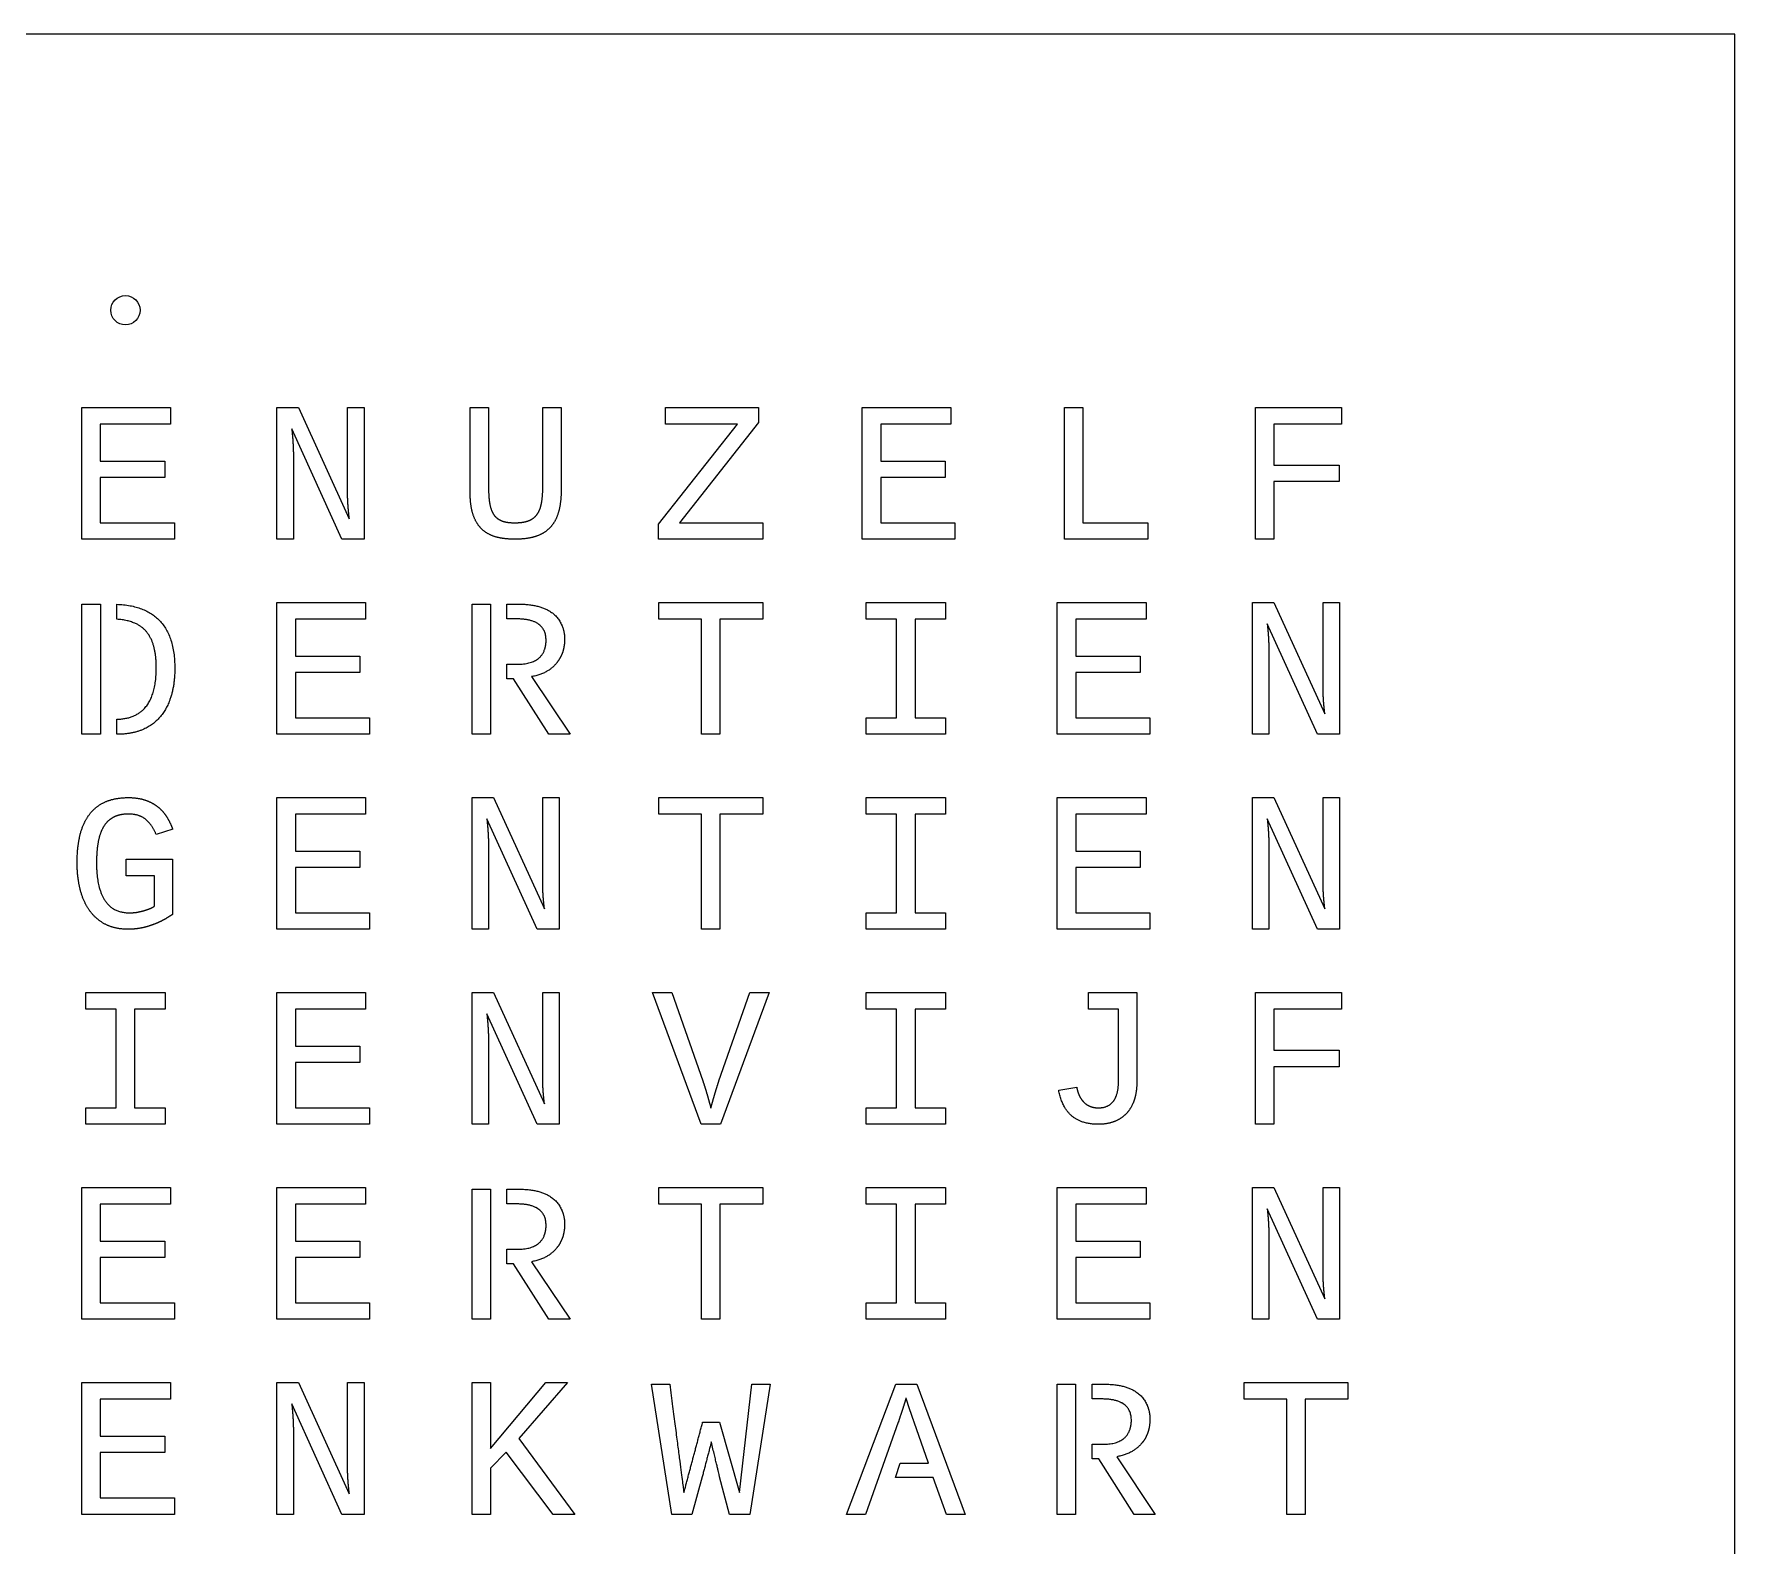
# Model space of a CAD drawing. Extents: x 0 to 550, y 0 to 550.
# Drawn here: x 259.4 to 550, y 291.6 to 550 of the extents above; entities that cross this region are included whole.
import ezdxf

# ---------------------------------------------------------------- set-up
doc = ezdxf.new("R2010")
doc.units = 0
for name, color, linetype in [('Circle', 7, 'CONTINUOUS'), ('Rectangle', 7, 'CONTINUOUS'), ('ShapeString006', 7, 'CONTINUOUS'), ('ShapeString007', 7, 'CONTINUOUS'), ('ShapeString008', 7, 'CONTINUOUS'), ('ShapeString009', 7, 'CONTINUOUS'), ('ShapeString010', 7, 'CONTINUOUS'), ('ShapeString011', 7, 'CONTINUOUS'), ('ShapeString012', 7, 'CONTINUOUS'), ('ShapeString019', 7, 'CONTINUOUS'), ('ShapeString020', 7, 'CONTINUOUS'), ('ShapeString021', 7, 'CONTINUOUS'), ('ShapeString022', 7, 'CONTINUOUS'), ('ShapeString023', 7, 'CONTINUOUS'), ('ShapeString024', 7, 'CONTINUOUS'), ('ShapeString025', 7, 'CONTINUOUS'), ('ShapeString032', 7, 'CONTINUOUS'), ('ShapeString033', 7, 'CONTINUOUS'), ('ShapeString034', 7, 'CONTINUOUS'), ('ShapeString035', 7, 'CONTINUOUS'), ('ShapeString036', 7, 'CONTINUOUS'), ('ShapeString037', 7, 'CONTINUOUS'), ('ShapeString038', 7, 'CONTINUOUS'), ('ShapeString045', 7, 'CONTINUOUS'), ('ShapeString046', 7, 'CONTINUOUS'), ('ShapeString047', 7, 'CONTINUOUS'), ('ShapeString048', 7, 'CONTINUOUS'), ('ShapeString049', 7, 'CONTINUOUS'), ('ShapeString050', 7, 'CONTINUOUS'), ('ShapeString051', 7, 'CONTINUOUS'), ('ShapeString058', 7, 'CONTINUOUS'), ('ShapeString059', 7, 'CONTINUOUS'), ('ShapeString060', 7, 'CONTINUOUS'), ('ShapeString061', 7, 'CONTINUOUS'), ('ShapeString062', 7, 'CONTINUOUS'), ('ShapeString063', 7, 'CONTINUOUS'), ('ShapeString064', 7, 'CONTINUOUS'), ('ShapeString071', 7, 'CONTINUOUS'), ('ShapeString072', 7, 'CONTINUOUS'), ('ShapeString073', 7, 'CONTINUOUS'), ('ShapeString074', 7, 'CONTINUOUS'), ('ShapeString075', 7, 'CONTINUOUS'), ('ShapeString076', 7, 'CONTINUOUS'), ('ShapeString077', 7, 'CONTINUOUS')]:
    doc.layers.add(name, color=color, linetype=linetype)

msp = doc.modelspace()

# ---------------------------------------------------------------- linework, layer by layer
at = {"layer": 'Circle'}
msp.add_circle((275, 502.778), 2.5, dxfattribs=at)
at = {"layer": 'Rectangle'}
for p, q in [((550, 550), (0, 550)), ((550, 0), (550, 550))]:
    msp.add_line(p, q, dxfattribs=at)
at = {"layer": 'ShapeString006'}
for p, q in [((267.553, 463.642), (267.553, 486.153)), ((267.553, 486.153), (282.711, 486.153)), ((282.711, 486.153), (282.711, 483.339)), ((270.708, 483.339), (270.708, 477.008)), ((282.711, 483.339), (270.708, 483.339)), ((270.708, 477.008), (281.721, 477.008)), ((281.721, 477.008), (281.721, 474.194)), ((270.708, 474.194), (270.708, 466.456)), ((281.721, 474.194), (270.708, 474.194)), ((270.708, 466.456), (283.381, 466.456)), ((283.381, 466.456), (283.381, 463.642)), ((283.381, 463.642), (267.553, 463.642))]:
    msp.add_line(p, q, dxfattribs=at)
at = {"layer": 'ShapeString007'}
for p, q in [((300.887, 486.153), (304.547, 486.153)), ((300.887, 463.642), (300.887, 486.153)), ((304.547, 486.153), (313.252, 467.126)), ((312.955, 486.153), (315.791, 486.153)), ((312.955, 471.71), (312.955, 486.153)), ((315.791, 486.153), (315.791, 463.642)), ((311.999, 463.642), (303.426, 482.536)), ((303.69, 478.294), (303.69, 463.642)), ((303.69, 463.642), (300.887, 463.642)), ((315.791, 463.642), (311.999, 463.642))]:
    msp.add_line(p, q, dxfattribs=at)
for points in [[(303.426, 482.536), (303.492, 481.822), (303.558, 481.064)], [(303.558, 481.064), (303.613, 480.426), (303.646, 479.679)], [(303.646, 479.679), (303.69, 478.942), (303.69, 478.294)], [(312.999, 470.028), (312.955, 470.853), (312.955, 471.71)], [(313.109, 468.566), (313.043, 469.215), (312.999, 470.028)], [(313.252, 467.126), (313.175, 467.797), (313.109, 468.566)]]:
    msp.add_open_spline(points, degree=2, dxfattribs=at)
at = {"layer": 'ShapeString008'}
for p, q in [((333.89, 486.153), (337.045, 486.153)), ((333.89, 471.732), (333.89, 486.153)), ((337.045, 486.153), (337.045, 472.347)), ((346.311, 486.153), (349.443, 486.153)), ((346.311, 472.556), (346.311, 486.153)), ((349.443, 486.153), (349.443, 472.029))]:
    msp.add_line(p, q, dxfattribs=at)
for points in [[(334.363, 467.973), (333.89, 469.512), (333.89, 471.732)], [(337.045, 472.347), (337.045, 470.776), (337.254, 469.654)], [(346.069, 469.709), (346.311, 470.886), (346.311, 472.556)], [(349.443, 472.029), (349.443, 469.775), (348.96, 468.182)], [(335.792, 465.467), (334.847, 466.434), (334.363, 467.973)], [(337.254, 469.654), (337.463, 468.533), (337.957, 467.819)], [(345.277, 467.819), (345.838, 468.544), (346.069, 469.709)], [(348.96, 468.182), (348.487, 466.588), (347.498, 465.577)], [(338.177, 464.071), (336.748, 464.511), (335.792, 465.467)], [(337.957, 467.819), (338.463, 467.104), (339.331, 466.775)], [(339.331, 466.775), (340.199, 466.456), (341.518, 466.456)], [(341.518, 466.456), (342.881, 466.456), (343.794, 466.775)], [(343.794, 466.775), (344.717, 467.104), (345.277, 467.819)], [(347.498, 465.577), (346.519, 464.565), (345.025, 464.104)], [(341.529, 463.642), (339.617, 463.642), (338.177, 464.071)], [(345.025, 464.104), (343.541, 463.642), (341.529, 463.642)]]:
    msp.add_open_spline(points, degree=2, dxfattribs=at)
at = {"layer": 'ShapeString009'}
for p, q in [((367.29, 486.153), (383.15, 486.153)), ((367.29, 483.339), (367.29, 486.153)), ((383.15, 486.153), (383.15, 483.614)), ((366.092, 466.247), (379.578, 483.328)), ((379.578, 483.328), (367.29, 483.339)), ((383.15, 483.614), (369.664, 466.456)), ((366.092, 463.642), (366.092, 466.247)), ((369.664, 466.456), (383.931, 466.456)), ((383.931, 466.456), (383.931, 463.642)), ((383.931, 463.642), (366.092, 463.642))]:
    msp.add_line(p, q, dxfattribs=at)
at = {"layer": 'ShapeString010'}
for p, q in [((400.887, 463.642), (400.887, 486.153)), ((400.887, 486.153), (416.044, 486.153)), ((416.044, 486.153), (416.044, 483.339)), ((404.041, 483.339), (404.041, 477.008)), ((416.044, 483.339), (404.041, 483.339)), ((404.041, 477.008), (415.055, 477.008)), ((415.055, 477.008), (415.055, 474.194)), ((404.041, 474.194), (404.041, 466.456)), ((415.055, 474.194), (404.041, 474.194)), ((404.041, 466.456), (416.714, 466.456)), ((416.714, 466.456), (416.714, 463.642)), ((416.714, 463.642), (400.887, 463.642))]:
    msp.add_line(p, q, dxfattribs=at)
at = {"layer": 'ShapeString011'}
for p, q in [((435.462, 463.642), (435.462, 486.153)), ((435.462, 486.153), (438.606, 486.153)), ((438.606, 486.153), (438.606, 466.456)), ((438.606, 466.456), (449.685, 466.456)), ((449.685, 466.456), (449.685, 463.642)), ((449.685, 463.642), (435.462, 463.642))]:
    msp.add_line(p, q, dxfattribs=at)
at = {"layer": 'ShapeString012'}
for p, q in [((468.081, 486.153), (482.777, 486.153)), ((468.081, 463.642), (468.081, 486.153)), ((482.777, 486.153), (482.777, 483.339)), ((471.236, 483.339), (471.236, 476.304)), ((482.777, 483.339), (471.236, 483.339)), ((471.236, 476.304), (482.381, 476.304)), ((482.381, 476.304), (482.381, 473.49)), ((471.236, 473.49), (471.236, 463.642)), ((482.381, 473.49), (471.236, 473.49)), ((471.236, 463.642), (468.081, 463.642))]:
    msp.add_line(p, q, dxfattribs=at)
at = {"layer": 'ShapeString019'}
for p, q in [((267.553, 452.555), (270.719, 452.555)), ((267.553, 430.309), (267.553, 452.555)), ((270.719, 452.555), (270.719, 430.309)), ((273.522, 449.961), (273.522, 452.533)), ((270.719, 430.309), (267.553, 430.309)), ((273.522, 430.309), (273.522, 432.881)), ((273.654, 430.309), (273.522, 430.309))]:
    msp.add_line(p, q, dxfattribs=at)
for points in [[(273.522, 452.533), (283.436, 452.127), (283.436, 441.652)], [(278.402, 448.049), (276.775, 449.764), (273.522, 449.961)], [(280.27, 441.652), (280.27, 446.092), (278.402, 448.049)], [(273.522, 432.881), (280.27, 432.98), (280.27, 441.652)], [(283.436, 441.652), (283.436, 436.167), (280.864, 433.211)], [(280.864, 433.211), (278.325, 430.309), (273.654, 430.309)]]:
    msp.add_open_spline(points, degree=2, dxfattribs=at)
at = {"layer": 'ShapeString020'}
for p, q in [((300.887, 430.309), (300.887, 452.819)), ((300.887, 452.819), (316.044, 452.819)), ((316.044, 452.819), (316.044, 450.005)), ((304.041, 450.005), (304.041, 443.674)), ((316.044, 450.005), (304.041, 450.005)), ((304.041, 443.674), (315.055, 443.674)), ((315.055, 443.674), (315.055, 440.861)), ((304.041, 440.861), (304.041, 433.123)), ((315.055, 440.861), (304.041, 440.861)), ((304.041, 433.123), (316.714, 433.123)), ((316.714, 433.123), (316.714, 430.309)), ((316.714, 430.309), (300.887, 430.309))]:
    msp.add_line(p, q, dxfattribs=at)
at = {"layer": 'ShapeString021'}
for p, q in [((334.22, 452.555), (337.353, 452.555)), ((334.22, 430.309), (334.22, 452.555)), ((337.353, 452.555), (337.353, 430.309)), ((340.188, 452.555), (342.167, 452.555)), ((340.188, 450.027), (340.188, 452.555)), ((341.859, 450.027), (340.188, 450.027)), ((340.188, 442.278), (341.991, 442.278)), ((340.188, 439.794), (340.188, 442.278)), ((341.299, 439.794), (340.188, 439.794)), ((347.333, 430.309), (341.299, 439.794)), ((344.365, 440.157), (350.96, 430.309)), ((337.353, 430.309), (334.22, 430.309)), ((350.96, 430.309), (347.333, 430.309))]:
    msp.add_line(p, q, dxfattribs=at)
for points in [[(342.167, 452.555), (348.025, 452.555), (349.553, 448.972)], [(346.871, 446.356), (346.871, 450.027), (341.859, 450.027)], [(349.553, 448.972), (350.037, 447.84), (350.037, 446.609)], [(341.991, 442.278), (345.75, 442.278), (346.618, 444.785)], [(346.618, 444.785), (346.871, 445.532), (346.871, 446.356)], [(350.037, 446.609), (350.037, 445.378), (349.707, 444.367)], [(348.696, 442.509), (347.168, 440.619), (344.365, 440.157)], [(349.707, 444.367), (349.388, 443.356), (348.696, 442.509)]]:
    msp.add_open_spline(points, degree=2, dxfattribs=at)
at = {"layer": 'ShapeString022'}
for p, q in [((366.136, 452.819), (383.876, 452.819)), ((366.136, 450.005), (366.136, 452.819)), ((383.876, 452.819), (383.876, 450.005)), ((373.445, 450.005), (366.136, 450.005)), ((373.445, 430.309), (373.445, 450.005)), ((376.577, 450.005), (376.577, 430.309)), ((383.876, 450.005), (376.577, 450.005)), ((376.577, 430.309), (373.445, 430.309))]:
    msp.add_line(p, q, dxfattribs=at)
at = {"layer": 'ShapeString023'}
for p, q in [((401.546, 452.819), (415.121, 452.819)), ((401.546, 450.005), (401.546, 452.819)), ((415.121, 452.819), (415.121, 450.005)), ((406.756, 450.005), (401.546, 450.005)), ((406.756, 433.123), (406.756, 450.005)), ((409.911, 450.005), (409.911, 433.123)), ((415.121, 450.005), (409.911, 450.005)), ((401.546, 433.123), (406.756, 433.123)), ((401.546, 430.309), (401.546, 433.123)), ((409.911, 433.123), (415.121, 433.123)), ((415.121, 433.123), (415.121, 430.309)), ((415.121, 430.309), (401.546, 430.309))]:
    msp.add_line(p, q, dxfattribs=at)
at = {"layer": 'ShapeString024'}
for p, q in [((434.22, 430.309), (434.22, 452.819)), ((434.22, 452.819), (449.377, 452.819)), ((449.377, 452.819), (449.377, 450.005)), ((437.375, 450.005), (437.375, 443.674)), ((449.377, 450.005), (437.375, 450.005)), ((437.375, 443.674), (448.388, 443.674)), ((448.388, 443.674), (448.388, 440.861)), ((437.375, 440.861), (437.375, 433.123)), ((448.388, 440.861), (437.375, 440.861)), ((437.375, 433.123), (450.048, 433.123)), ((450.048, 433.123), (450.048, 430.309)), ((450.048, 430.309), (434.22, 430.309))]:
    msp.add_line(p, q, dxfattribs=at)
at = {"layer": 'ShapeString025'}
for p, q in [((467.553, 452.819), (471.214, 452.819)), ((467.553, 430.309), (467.553, 452.819)), ((471.214, 452.819), (479.919, 433.793)), ((479.622, 452.819), (482.458, 452.819)), ((479.622, 438.377), (479.622, 452.819)), ((482.458, 452.819), (482.458, 430.309)), ((478.666, 430.309), (470.092, 449.203)), ((470.356, 444.96), (470.356, 430.309)), ((470.356, 430.309), (467.553, 430.309)), ((482.458, 430.309), (478.666, 430.309))]:
    msp.add_line(p, q, dxfattribs=at)
for points in [[(470.092, 449.203), (470.158, 448.489), (470.224, 447.73)], [(470.224, 447.73), (470.279, 447.093), (470.312, 446.345)], [(470.312, 446.345), (470.356, 445.609), (470.356, 444.96)], [(479.666, 436.695), (479.622, 437.519), (479.622, 438.377)], [(479.776, 435.233), (479.71, 435.881), (479.666, 436.695)], [(479.919, 433.793), (479.842, 434.464), (479.776, 435.233)]]:
    msp.add_open_spline(points, degree=2, dxfattribs=at)
at = {"layer": 'ShapeString032'}
for p, q in [((283.073, 414.067), (280.249, 413.155)), ((275.138, 408.934), (283.04, 408.934)), ((275.138, 406.12), (275.138, 408.934)), ((283.04, 408.934), (283.04, 399.504)), ((279.974, 406.12), (275.138, 406.12)), ((279.974, 400.932), (279.974, 406.12))]:
    msp.add_line(p, q, dxfattribs=at)
for points in [[(268.839, 416.606), (269.917, 418.024), (271.565, 418.749)], [(271.565, 418.749), (273.214, 419.486), (275.478, 419.486)], [(275.478, 419.486), (277.127, 419.486), (278.369, 419.057)], [(278.369, 419.057), (279.611, 418.64), (280.523, 417.903)], [(267.257, 413.111), (267.773, 415.199), (268.839, 416.606)], [(272.972, 416.134), (271.939, 415.595), (271.291, 414.54)], [(275.5, 416.672), (274.016, 416.672), (272.972, 416.134)], [(278.479, 415.749), (277.336, 416.672), (275.5, 416.672)], [(280.249, 413.155), (279.622, 414.826), (278.479, 415.749)], [(280.523, 417.903), (281.447, 417.178), (282.062, 416.188)], [(282.062, 416.188), (282.678, 415.199), (283.073, 414.067)], [(266.751, 408.33), (266.751, 411.034), (267.257, 413.111)], [(271.291, 414.54), (270.642, 413.485), (270.345, 411.924)], [(270.345, 411.924), (270.059, 410.363), (270.059, 408.33)], [(267.279, 403.768), (266.751, 405.846), (266.751, 408.33)], [(270.059, 408.33), (270.059, 404.142), (271.455, 401.966)], [(268.872, 400.185), (267.806, 401.691), (267.279, 403.768)], [(271.455, 401.966), (272.851, 399.789), (275.687, 399.789)], [(271.576, 397.822), (269.95, 398.679), (268.872, 400.185)], [(275.687, 399.789), (276.478, 399.789), (277.16, 399.921)], [(277.16, 399.921), (277.841, 400.053), (278.391, 400.229)], [(278.391, 400.229), (278.952, 400.405), (279.347, 400.592)], [(279.347, 400.592), (279.754, 400.79), (279.974, 400.932)], [(281.666, 398.657), (280.886, 398.218), (279.93, 397.844)], [(283.04, 399.504), (282.447, 399.108), (281.666, 398.657)], [(275.423, 396.976), (273.214, 396.976), (271.576, 397.822)], [(277.841, 397.217), (276.709, 396.976), (275.423, 396.976)], [(279.93, 397.844), (278.974, 397.47), (277.841, 397.217)]]:
    msp.add_open_spline(points, degree=2, dxfattribs=at)
at = {"layer": 'ShapeString033'}
for p, q in [((300.887, 396.976), (300.887, 419.486)), ((300.887, 419.486), (316.044, 419.486)), ((316.044, 419.486), (316.044, 416.672)), ((304.041, 416.672), (304.041, 410.341)), ((316.044, 416.672), (304.041, 416.672)), ((304.041, 410.341), (315.055, 410.341)), ((315.055, 410.341), (315.055, 407.527)), ((304.041, 407.527), (304.041, 399.789)), ((315.055, 407.527), (304.041, 407.527)), ((304.041, 399.789), (316.714, 399.789)), ((316.714, 399.789), (316.714, 396.976)), ((316.714, 396.976), (300.887, 396.976))]:
    msp.add_line(p, q, dxfattribs=at)
at = {"layer": 'ShapeString034'}
for p, q in [((334.22, 419.486), (337.88, 419.486)), ((334.22, 396.976), (334.22, 419.486)), ((337.88, 419.486), (346.585, 400.46)), ((346.289, 419.486), (349.124, 419.486)), ((346.289, 405.043), (346.289, 419.486)), ((349.124, 419.486), (349.124, 396.976)), ((345.332, 396.976), (336.759, 415.87)), ((337.023, 411.627), (337.023, 396.976)), ((337.023, 396.976), (334.22, 396.976)), ((349.124, 396.976), (345.332, 396.976))]:
    msp.add_line(p, q, dxfattribs=at)
for points in [[(336.759, 415.87), (336.825, 415.155), (336.891, 414.397)], [(336.891, 414.397), (336.946, 413.759), (336.979, 413.012)], [(336.979, 413.012), (337.023, 412.276), (337.023, 411.627)], [(346.333, 403.362), (346.289, 404.186), (346.289, 405.043)], [(346.443, 401.9), (346.377, 402.548), (346.333, 403.362)], [(346.585, 400.46), (346.508, 401.13), (346.443, 401.9)]]:
    msp.add_open_spline(points, degree=2, dxfattribs=at)
at = {"layer": 'ShapeString035'}
for p, q in [((366.136, 419.486), (383.876, 419.486)), ((366.136, 416.672), (366.136, 419.486)), ((383.876, 419.486), (383.876, 416.672)), ((373.445, 416.672), (366.136, 416.672)), ((373.445, 396.976), (373.445, 416.672)), ((376.577, 416.672), (376.577, 396.976)), ((383.876, 416.672), (376.577, 416.672)), ((376.577, 396.976), (373.445, 396.976))]:
    msp.add_line(p, q, dxfattribs=at)
at = {"layer": 'ShapeString036'}
for p, q in [((401.546, 419.486), (415.121, 419.486)), ((401.546, 416.672), (401.546, 419.486)), ((415.121, 419.486), (415.121, 416.672)), ((406.756, 416.672), (401.546, 416.672)), ((406.756, 399.789), (406.756, 416.672)), ((409.911, 416.672), (409.911, 399.789)), ((415.121, 416.672), (409.911, 416.672)), ((401.546, 399.789), (406.756, 399.789)), ((401.546, 396.976), (401.546, 399.789)), ((409.911, 399.789), (415.121, 399.789)), ((415.121, 399.789), (415.121, 396.976)), ((415.121, 396.976), (401.546, 396.976))]:
    msp.add_line(p, q, dxfattribs=at)
at = {"layer": 'ShapeString037'}
for p, q in [((434.22, 396.976), (434.22, 419.486)), ((434.22, 419.486), (449.377, 419.486)), ((449.377, 419.486), (449.377, 416.672)), ((437.375, 416.672), (437.375, 410.341)), ((449.377, 416.672), (437.375, 416.672)), ((437.375, 410.341), (448.388, 410.341)), ((448.388, 410.341), (448.388, 407.527)), ((437.375, 407.527), (437.375, 399.789)), ((448.388, 407.527), (437.375, 407.527)), ((437.375, 399.789), (450.048, 399.789)), ((450.048, 399.789), (450.048, 396.976)), ((450.048, 396.976), (434.22, 396.976))]:
    msp.add_line(p, q, dxfattribs=at)
at = {"layer": 'ShapeString038'}
for p, q in [((467.553, 419.486), (471.214, 419.486)), ((467.553, 396.976), (467.553, 419.486)), ((471.214, 419.486), (479.919, 400.46)), ((479.622, 419.486), (482.458, 419.486)), ((479.622, 405.043), (479.622, 419.486)), ((482.458, 419.486), (482.458, 396.976)), ((478.666, 396.976), (470.092, 415.87)), ((470.356, 411.627), (470.356, 396.976)), ((470.356, 396.976), (467.553, 396.976)), ((482.458, 396.976), (478.666, 396.976))]:
    msp.add_line(p, q, dxfattribs=at)
for points in [[(470.092, 415.87), (470.158, 415.155), (470.224, 414.397)], [(470.224, 414.397), (470.279, 413.759), (470.312, 413.012)], [(470.312, 413.012), (470.356, 412.276), (470.356, 411.627)], [(479.666, 403.362), (479.622, 404.186), (479.622, 405.043)], [(479.776, 401.9), (479.71, 402.548), (479.666, 403.362)], [(479.919, 400.46), (479.842, 401.13), (479.776, 401.9)]]:
    msp.add_open_spline(points, degree=2, dxfattribs=at)
at = {"layer": 'ShapeString045'}
for p, q in [((268.213, 386.153), (281.787, 386.153)), ((268.213, 383.339), (268.213, 386.153)), ((281.787, 386.153), (281.787, 383.339)), ((273.423, 383.339), (268.213, 383.339)), ((273.423, 366.456), (273.423, 383.339)), ((276.577, 383.339), (276.577, 366.456)), ((281.787, 383.339), (276.577, 383.339)), ((268.213, 366.456), (273.423, 366.456)), ((268.213, 363.642), (268.213, 366.456)), ((276.577, 366.456), (281.787, 366.456)), ((281.787, 366.456), (281.787, 363.642)), ((281.787, 363.642), (268.213, 363.642))]:
    msp.add_line(p, q, dxfattribs=at)
at = {"layer": 'ShapeString046'}
for p, q in [((300.887, 363.642), (300.887, 386.153)), ((300.887, 386.153), (316.044, 386.153)), ((316.044, 386.153), (316.044, 383.339)), ((304.041, 383.339), (304.041, 377.008)), ((316.044, 383.339), (304.041, 383.339)), ((304.041, 377.008), (315.055, 377.008)), ((315.055, 377.008), (315.055, 374.194)), ((304.041, 374.194), (304.041, 366.456)), ((315.055, 374.194), (304.041, 374.194)), ((304.041, 366.456), (316.714, 366.456)), ((316.714, 366.456), (316.714, 363.642)), ((316.714, 363.642), (300.887, 363.642))]:
    msp.add_line(p, q, dxfattribs=at)
at = {"layer": 'ShapeString047'}
for p, q in [((334.22, 386.153), (337.88, 386.153)), ((334.22, 363.642), (334.22, 386.153)), ((337.88, 386.153), (346.585, 367.126)), ((346.289, 386.153), (349.124, 386.153)), ((346.289, 371.71), (346.289, 386.153)), ((349.124, 386.153), (349.124, 363.642)), ((345.332, 363.642), (336.759, 382.536)), ((337.023, 378.294), (337.023, 363.642)), ((337.023, 363.642), (334.22, 363.642)), ((349.124, 363.642), (345.332, 363.642))]:
    msp.add_line(p, q, dxfattribs=at)
for points in [[(336.759, 382.536), (336.825, 381.822), (336.891, 381.064)], [(336.891, 381.064), (336.946, 380.426), (336.979, 379.679)], [(336.979, 379.679), (337.023, 378.942), (337.023, 378.294)], [(346.333, 370.028), (346.289, 370.853), (346.289, 371.71)], [(346.443, 368.566), (346.377, 369.215), (346.333, 370.028)], [(346.585, 367.126), (346.508, 367.797), (346.443, 368.566)]]:
    msp.add_open_spline(points, degree=2, dxfattribs=at)
at = {"layer": 'ShapeString048'}
for p, q in [((365.047, 386.153), (368.367, 386.153)), ((373.379, 363.642), (365.047, 386.153)), ((368.367, 386.153), (373.643, 371.072)), ((376.413, 371.072), (381.655, 386.153)), ((384.964, 386.153), (376.643, 363.642)), ((381.655, 386.153), (384.964, 386.153)), ((376.643, 363.642), (373.379, 363.642))]:
    msp.add_line(p, q, dxfattribs=at)
for points in [[(373.643, 371.072), (373.906, 370.325), (374.148, 369.512)], [(374.148, 369.512), (374.39, 368.698), (374.588, 367.995)], [(375.456, 367.962), (375.654, 368.654), (375.896, 369.468)], [(375.896, 369.468), (376.149, 370.292), (376.413, 371.072)], [(374.588, 367.995), (374.819, 367.192), (375.028, 366.412)], [(375.028, 366.412), (375.225, 367.159), (375.456, 367.962)]]:
    msp.add_open_spline(points, degree=2, dxfattribs=at)
at = {"layer": 'ShapeString049'}
for p, q in [((401.546, 386.153), (415.121, 386.153)), ((401.546, 383.339), (401.546, 386.153)), ((415.121, 386.153), (415.121, 383.339)), ((406.756, 383.339), (401.546, 383.339)), ((406.756, 366.456), (406.756, 383.339)), ((409.911, 383.339), (409.911, 366.456)), ((415.121, 383.339), (409.911, 383.339)), ((401.546, 366.456), (406.756, 366.456)), ((401.546, 363.642), (401.546, 366.456)), ((409.911, 366.456), (415.121, 366.456)), ((415.121, 366.456), (415.121, 363.642)), ((415.121, 363.642), (401.546, 363.642))]:
    msp.add_line(p, q, dxfattribs=at)
at = {"layer": 'ShapeString050'}
for p, q in [((439.551, 386.153), (447.805, 386.153)), ((439.551, 383.339), (439.551, 386.153)), ((447.805, 386.153), (447.805, 370.875)), ((444.673, 383.339), (439.551, 383.339)), ((444.673, 370.94), (444.673, 383.339)), ((434.451, 369.479), (437.54, 369.973))]:
    msp.add_line(p, q, dxfattribs=at)
for points in [[(436.715, 365.049), (435.033, 366.456), (434.451, 369.479)], [(437.54, 369.973), (437.704, 369.061), (438.045, 368.39)], [(443.805, 367.599), (444.673, 368.742), (444.673, 370.94)], [(447.805, 370.875), (447.805, 369.237), (447.388, 367.896)], [(438.045, 368.39), (438.397, 367.731), (438.869, 367.302)], [(438.869, 367.302), (439.353, 366.874), (439.947, 366.665)], [(439.947, 366.665), (440.551, 366.456), (441.233, 366.456)], [(441.233, 366.456), (442.947, 366.456), (443.805, 367.599)], [(447.388, 367.896), (446.97, 366.555), (446.135, 365.61)], [(441.211, 363.642), (438.397, 363.642), (436.715, 365.049)], [(444.057, 364.148), (442.826, 363.642), (441.211, 363.642)], [(446.135, 365.61), (445.299, 364.664), (444.057, 364.148)]]:
    msp.add_open_spline(points, degree=2, dxfattribs=at)
at = {"layer": 'ShapeString051'}
for p, q in [((468.081, 386.153), (482.777, 386.153)), ((468.081, 363.642), (468.081, 386.153)), ((482.777, 386.153), (482.777, 383.339)), ((471.236, 383.339), (471.236, 376.304)), ((482.777, 383.339), (471.236, 383.339)), ((471.236, 376.304), (482.381, 376.304)), ((482.381, 376.304), (482.381, 373.49)), ((471.236, 373.49), (471.236, 363.642)), ((482.381, 373.49), (471.236, 373.49)), ((471.236, 363.642), (468.081, 363.642))]:
    msp.add_line(p, q, dxfattribs=at)
at = {"layer": 'ShapeString058'}
for p, q in [((267.553, 330.309), (267.553, 352.819)), ((267.553, 352.819), (282.711, 352.819)), ((282.711, 352.819), (282.711, 350.005)), ((270.708, 350.005), (270.708, 343.674)), ((282.711, 350.005), (270.708, 350.005)), ((270.708, 343.674), (281.721, 343.674)), ((281.721, 343.674), (281.721, 340.861)), ((270.708, 340.861), (270.708, 333.123)), ((281.721, 340.861), (270.708, 340.861)), ((270.708, 333.123), (283.381, 333.123)), ((283.381, 333.123), (283.381, 330.309)), ((283.381, 330.309), (267.553, 330.309))]:
    msp.add_line(p, q, dxfattribs=at)
at = {"layer": 'ShapeString059'}
for p, q in [((300.887, 330.309), (300.887, 352.819)), ((300.887, 352.819), (316.044, 352.819)), ((316.044, 352.819), (316.044, 350.005)), ((304.041, 350.005), (304.041, 343.674)), ((316.044, 350.005), (304.041, 350.005)), ((304.041, 343.674), (315.055, 343.674)), ((315.055, 343.674), (315.055, 340.861)), ((304.041, 340.861), (304.041, 333.123)), ((315.055, 340.861), (304.041, 340.861)), ((304.041, 333.123), (316.714, 333.123)), ((316.714, 333.123), (316.714, 330.309)), ((316.714, 330.309), (300.887, 330.309))]:
    msp.add_line(p, q, dxfattribs=at)
at = {"layer": 'ShapeString060'}
for p, q in [((334.22, 352.555), (337.353, 352.555)), ((334.22, 330.309), (334.22, 352.555)), ((337.353, 352.555), (337.353, 330.309)), ((340.188, 352.555), (342.167, 352.555)), ((340.188, 350.027), (340.188, 352.555)), ((341.859, 350.027), (340.188, 350.027)), ((340.188, 342.278), (341.991, 342.278)), ((340.188, 339.794), (340.188, 342.278)), ((344.365, 340.157), (350.96, 330.309)), ((341.299, 339.794), (340.188, 339.794)), ((347.333, 330.309), (341.299, 339.794)), ((337.353, 330.309), (334.22, 330.309)), ((350.96, 330.309), (347.333, 330.309))]:
    msp.add_line(p, q, dxfattribs=at)
for points in [[(342.167, 352.555), (348.025, 352.555), (349.553, 348.972)], [(346.871, 346.356), (346.871, 350.027), (341.859, 350.027)], [(349.553, 348.972), (350.037, 347.84), (350.037, 346.609)], [(346.618, 344.785), (346.871, 345.532), (346.871, 346.356)], [(350.037, 346.609), (350.037, 345.378), (349.707, 344.367)], [(341.991, 342.278), (345.75, 342.278), (346.618, 344.785)], [(349.707, 344.367), (349.388, 343.356), (348.696, 342.509)], [(348.696, 342.509), (347.168, 340.619), (344.365, 340.157)]]:
    msp.add_open_spline(points, degree=2, dxfattribs=at)
at = {"layer": 'ShapeString061'}
for p, q in [((366.136, 352.819), (383.876, 352.819)), ((366.136, 350.005), (366.136, 352.819)), ((383.876, 352.819), (383.876, 350.005)), ((373.445, 350.005), (366.136, 350.005)), ((373.445, 330.309), (373.445, 350.005)), ((376.577, 350.005), (376.577, 330.309)), ((383.876, 350.005), (376.577, 350.005)), ((376.577, 330.309), (373.445, 330.309))]:
    msp.add_line(p, q, dxfattribs=at)
at = {"layer": 'ShapeString062'}
for p, q in [((401.546, 352.819), (415.121, 352.819)), ((401.546, 350.005), (401.546, 352.819)), ((415.121, 352.819), (415.121, 350.005)), ((406.756, 350.005), (401.546, 350.005)), ((406.756, 333.123), (406.756, 350.005)), ((409.911, 350.005), (409.911, 333.123)), ((415.121, 350.005), (409.911, 350.005)), ((401.546, 333.123), (406.756, 333.123)), ((401.546, 330.309), (401.546, 333.123)), ((409.911, 333.123), (415.121, 333.123)), ((415.121, 333.123), (415.121, 330.309)), ((415.121, 330.309), (401.546, 330.309))]:
    msp.add_line(p, q, dxfattribs=at)
at = {"layer": 'ShapeString063'}
for p, q in [((434.22, 330.309), (434.22, 352.819)), ((434.22, 352.819), (449.377, 352.819)), ((449.377, 352.819), (449.377, 350.005)), ((437.375, 350.005), (437.375, 343.674)), ((449.377, 350.005), (437.375, 350.005)), ((437.375, 343.674), (448.388, 343.674)), ((448.388, 343.674), (448.388, 340.861)), ((437.375, 340.861), (437.375, 333.123)), ((448.388, 340.861), (437.375, 340.861)), ((437.375, 333.123), (450.048, 333.123)), ((450.048, 333.123), (450.048, 330.309)), ((450.048, 330.309), (434.22, 330.309))]:
    msp.add_line(p, q, dxfattribs=at)
at = {"layer": 'ShapeString064'}
for p, q in [((467.553, 352.819), (471.214, 352.819)), ((467.553, 330.309), (467.553, 352.819)), ((471.214, 352.819), (479.919, 333.793)), ((479.622, 352.819), (482.458, 352.819)), ((479.622, 338.377), (479.622, 352.819)), ((482.458, 352.819), (482.458, 330.309)), ((478.666, 330.309), (470.092, 349.203)), ((470.356, 344.96), (470.356, 330.309)), ((470.356, 330.309), (467.553, 330.309)), ((482.458, 330.309), (478.666, 330.309))]:
    msp.add_line(p, q, dxfattribs=at)
for points in [[(470.092, 349.203), (470.158, 348.489), (470.224, 347.73)], [(470.224, 347.73), (470.279, 347.093), (470.312, 346.345)], [(470.312, 346.345), (470.356, 345.609), (470.356, 344.96)], [(479.666, 336.695), (479.622, 337.519), (479.622, 338.377)], [(479.776, 335.233), (479.71, 335.881), (479.666, 336.695)], [(479.919, 333.793), (479.842, 334.464), (479.776, 335.233)]]:
    msp.add_open_spline(points, degree=2, dxfattribs=at)
at = {"layer": 'ShapeString071'}
for p, q in [((267.553, 296.976), (267.553, 319.486)), ((267.553, 319.486), (282.711, 319.486)), ((282.711, 319.486), (282.711, 316.672)), ((270.708, 316.672), (270.708, 310.341)), ((282.711, 316.672), (270.708, 316.672)), ((270.708, 310.341), (281.721, 310.341)), ((281.721, 310.341), (281.721, 307.527)), ((270.708, 307.527), (270.708, 299.789)), ((281.721, 307.527), (270.708, 307.527)), ((270.708, 299.789), (283.381, 299.789)), ((283.381, 299.789), (283.381, 296.976)), ((283.381, 296.976), (267.553, 296.976))]:
    msp.add_line(p, q, dxfattribs=at)
at = {"layer": 'ShapeString072'}
for p, q in [((300.887, 319.486), (304.547, 319.486)), ((300.887, 296.976), (300.887, 319.486)), ((304.547, 319.486), (313.252, 300.46)), ((312.955, 319.486), (315.791, 319.486)), ((312.955, 305.043), (312.955, 319.486)), ((315.791, 319.486), (315.791, 296.976)), ((311.999, 296.976), (303.426, 315.87)), ((303.69, 311.627), (303.69, 296.976)), ((303.69, 296.976), (300.887, 296.976)), ((315.791, 296.976), (311.999, 296.976))]:
    msp.add_line(p, q, dxfattribs=at)
for points in [[(303.426, 315.87), (303.492, 315.155), (303.558, 314.397)], [(303.558, 314.397), (303.613, 313.759), (303.646, 313.012)], [(303.646, 313.012), (303.69, 312.276), (303.69, 311.627)], [(312.999, 303.362), (312.955, 304.186), (312.955, 305.043)], [(313.109, 301.9), (313.043, 302.548), (312.999, 303.362)], [(313.252, 300.46), (313.175, 301.13), (313.109, 301.9)]]:
    msp.add_open_spline(points, degree=2, dxfattribs=at)
at = {"layer": 'ShapeString073'}
for p, q in [((334.22, 319.486), (337.375, 319.486)), ((334.22, 296.976), (334.22, 319.486)), ((337.375, 308.253), (346.805, 319.486)), ((337.375, 319.486), (337.375, 308.253)), ((350.509, 319.486), (342.2, 309.923)), ((346.805, 319.486), (350.509, 319.486)), ((342.2, 309.923), (351.784, 296.976)), ((340.057, 307.626), (337.375, 304.845)), ((348.091, 296.976), (340.057, 307.626)), ((337.375, 304.845), (337.375, 296.976)), ((337.375, 296.976), (334.22, 296.976)), ((351.784, 296.976), (348.091, 296.976))]:
    msp.add_line(p, q, dxfattribs=at)
at = {"layer": 'ShapeString074'}
for p, q in [((364.883, 319.222), (368.004, 319.222)), ((368.367, 296.976), (364.883, 319.222)), ((379.908, 300.702), (382.018, 319.222)), ((385.129, 319.222), (381.666, 296.976)), ((382.018, 319.222), (385.129, 319.222)), ((373.621, 312.726), (376.511, 312.726)), ((376.511, 312.726), (379.908, 300.702)), ((373.544, 303.362), (371.796, 296.976)), ((378.237, 296.976), (376.522, 303.362)), ((371.796, 296.976), (368.367, 296.976)), ((381.666, 296.976), (378.237, 296.976))]:
    msp.add_line(p, q, dxfattribs=at)
for points in [[(368.004, 319.222), (370.224, 301.988), (370.422, 300.702)], [(370.422, 300.702), (372.027, 306.703), (373.621, 312.726)], [(375.105, 309.341), (374.313, 306.34), (373.544, 303.362)], [(376.522, 303.362), (376.391, 303.933), (375.105, 309.341)]]:
    msp.add_open_spline(points, degree=2, dxfattribs=at)
at = {"layer": 'ShapeString075'}
for p, q in [((398.216, 296.976), (406.624, 319.222)), ((406.624, 319.222), (410.207, 319.222)), ((410.207, 319.222), (418.462, 296.976)), ((407.042, 312.704), (401.447, 296.976)), ((412.186, 305.736), (409.779, 312.704)), ((406.58, 303.274), (407.383, 305.736)), ((407.383, 305.736), (412.186, 305.736)), ((412.988, 303.274), (406.58, 303.274)), ((415.264, 296.976), (412.988, 303.274)), ((401.447, 296.976), (398.216, 296.976)), ((418.462, 296.976), (415.264, 296.976))]:
    msp.add_line(p, q, dxfattribs=at)
for points in [[(408.372, 316.848), (408.306, 316.65), (408.174, 316.199)], [(408.581, 316.21), (408.438, 316.65), (408.372, 316.848)], [(407.449, 313.957), (407.141, 313.001), (407.042, 312.704)], [(407.855, 315.177), (407.668, 314.606), (407.449, 313.957)], [(408.174, 316.199), (408.042, 315.76), (407.855, 315.177)], [(408.91, 315.188), (408.724, 315.771), (408.581, 316.21)], [(409.328, 313.979), (409.097, 314.617), (408.91, 315.188)], [(409.779, 312.704), (409.46, 313.594), (409.328, 313.979)]]:
    msp.add_open_spline(points, degree=2, dxfattribs=at)
at = {"layer": 'ShapeString076'}
for p, q in [((434.22, 319.222), (437.353, 319.222)), ((434.22, 296.976), (434.22, 319.222)), ((437.353, 319.222), (437.353, 296.976)), ((440.188, 319.222), (442.167, 319.222)), ((440.188, 316.694), (440.188, 319.222)), ((441.859, 316.694), (440.188, 316.694)), ((440.188, 308.945), (441.991, 308.945)), ((440.188, 306.461), (440.188, 308.945)), ((441.299, 306.461), (440.188, 306.461)), ((447.333, 296.976), (441.299, 306.461)), ((444.365, 306.824), (450.96, 296.976)), ((437.353, 296.976), (434.22, 296.976)), ((450.96, 296.976), (447.333, 296.976))]:
    msp.add_line(p, q, dxfattribs=at)
for points in [[(442.167, 319.222), (448.025, 319.222), (449.553, 315.639)], [(446.871, 313.023), (446.871, 316.694), (441.859, 316.694)], [(449.553, 315.639), (450.037, 314.507), (450.037, 313.276)], [(441.991, 308.945), (445.75, 308.945), (446.618, 311.451)], [(446.618, 311.451), (446.871, 312.199), (446.871, 313.023)], [(449.707, 311.034), (449.388, 310.022), (448.696, 309.176)], [(450.037, 313.276), (450.037, 312.045), (449.707, 311.034)], [(448.696, 309.176), (447.168, 307.285), (444.365, 306.824)]]:
    msp.add_open_spline(points, degree=2, dxfattribs=at)
at = {"layer": 'ShapeString077'}
for p, q in [((466.136, 319.486), (483.876, 319.486)), ((466.136, 316.672), (466.136, 319.486)), ((483.876, 319.486), (483.876, 316.672)), ((473.445, 316.672), (466.136, 316.672)), ((473.445, 296.976), (473.445, 316.672)), ((476.577, 316.672), (476.577, 296.976)), ((483.876, 316.672), (476.577, 316.672)), ((476.577, 296.976), (473.445, 296.976))]:
    msp.add_line(p, q, dxfattribs=at)

doc.saveas('drawing.dxf')
